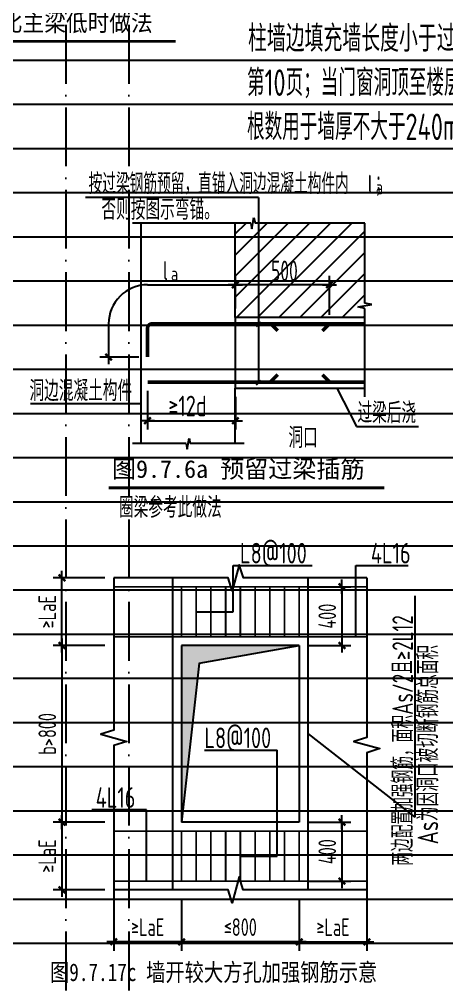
# Model space of a CAD drawing. Extents: x 826826 to 1642106, y -156213 to 399140.
# Drawn here: x 963221 to 970484, y 305238 to 321636 of the extents above; entities that cross this region are included whole.
import ezdxf

# ---------------------------------------------------------------- set-up
doc = ezdxf.new("R2010")
doc.units = 0
doc.header["$LTSCALE"] = 1000
doc.linetypes.add('D1', pattern=[14, 10, -2, 0, -2])
doc.linetypes.add('H3普通虚线', pattern=[4.2, 3, -1.2])
doc.layers.get('0').update_dxf_attribs({"linetype": 'CONTINUOUS'})
doc.layers.get('DEFPOINTS').update_dxf_attribs({"linetype": 'CONTINUOUS'})
doc.layers.add('S-1-TEXT', color=7, linetype='CONTINUOUS', lineweight=18)
for name, color, linetype in [('S-DETL-DIM', 151, 'CONTINUOUS'), ('S-DETL-HATCH', 253, 'CONTINUOUS'), ('S-DETL-LINE1', 2, 'CONTINUOUS'), ('S-DETL-LINE2', 2, 'H3普通虚线'), ('S-DETL-RBAR', 1, 'CONTINUOUS'), ('S-DETL-TEXT', 7, 'CONTINUOUS')]:
    doc.layers.add(name, color=color, linetype=linetype)
doc.styles.add('TS', font='tssdeng.shx', dxfattribs={"width": 0.7, "bigfont": 'tssdchn.shx'})
doc.styles.add('华文行楷', font='tssdeng.shx', dxfattribs={"width": 0.75, "height": 350, "bigfont": 'hztxt.shx'})
doc.styles.add('黑体', font='simhei.ttf')
doc.dimstyles.new('DIM25', dxfattribs={"dimtxt": 300, "dimasz": 0.8, "dimexe": 150, "dimexo": 150, "dimgap": 100, "dimtad": 1, "dimdec": 0, "dimlfac": 0.25, "dimrnd": 1, "dimzin": 0, "dimdsep": 46, "dimtxsty": 'TS', "dimblk": '_DIMX', "dimcen": 0, "dimclrd": 256, "dimclre": 256, "dimclrt": 43, "dimadec": 1, "dimazin": 0, "dimtfac": 1, "dimtdec": 0, "dimtix": 1, "dimtmove": 2, "dimatfit": 3, "dimldrblk": 'ARCHTICK', "dimfxl": 0, "dimtolj": 1, "dimtzin": 1, "dimarcsym": 0})

# ---------------------------------------------------------------- blocks, each defined once
blk = doc.blocks.new('_DIMX')
blk.add_line((-150, 0), (150, 0))
at = {"const_width": 50}
blk.add_lwpolyline([(-70, -70), (70, 70)], dxfattribs=at)
blk = doc.blocks.new('*D2880')
at = {"layer": 'DEFPOINTS', "color": 0}
for p in [(965977, 306848), (967977, 306848), (965977, 305966)]:
    blk.add_point(p, dxfattribs=at)
at = {"layer": 'S-DETL-DIM', "lineweight": -2}
for p, q in [((965977, 306698), (965977, 305816)), ((967977, 306698), (967977, 305816)), ((967977, 305966), (965978, 305966))]:
    blk.add_line(p, q, dxfattribs=at)
at = {"layer": 'S-DETL-DIM', "lineweight": -2, "xscale": 0.8, "yscale": 0.8, "zscale": 0.8, "rotation": 180}
blk.add_blockref('_DIMX', (965977, 305966), dxfattribs=at)
at = {"layer": 'S-DETL-DIM', "lineweight": -2, "xscale": 0.8, "yscale": 0.8, "zscale": 0.8}
blk.add_blockref('_DIMX', (967977, 305966), dxfattribs=at)
at = {"layer": 'S-DETL-DIM', "color": 43, "insert": (966977, 306216), "char_height": 300, "attachment_point": 5, "style": 'TS'}
blk.add_mtext('\\A1;≤800', dxfattribs=at)
blk = doc.blocks.new('_ArchTick')
at = {"color": 0, "linetype": 'ByBlock', "const_width": 0.15}
blk.add_lwpolyline([(-0.5, -0.5), (0.5, 0.5)], dxfattribs=at)
blk = doc.blocks.new('*D2881')
at = {"layer": 'DEFPOINTS', "color": 0}
for p in [(964827, 306848), (965977, 306848), (964827, 305966)]:
    blk.add_point(p, dxfattribs=at)
at = {"layer": 'S-DETL-DIM', "lineweight": -2}
for p, q in [((964827, 306698), (964827, 305816)), ((965977, 306698), (965977, 305816)), ((965977, 305966), (964828, 305966))]:
    blk.add_line(p, q, dxfattribs=at)
at = {"layer": 'S-DETL-DIM', "lineweight": -2, "xscale": 0.8, "yscale": 0.8, "zscale": 0.8, "rotation": 180}
blk.add_blockref('_DIMX', (964827, 305966), dxfattribs=at)
at = {"layer": 'S-DETL-DIM', "lineweight": -2, "xscale": 0.8, "yscale": 0.8, "zscale": 0.8}
blk.add_blockref('_DIMX', (965977, 305966), dxfattribs=at)
at = {"layer": 'S-DETL-DIM', "color": 43, "insert": (965402, 306216), "char_height": 300, "attachment_point": 5, "style": 'TS'}
blk.add_mtext('\\A1;≥LaE', dxfattribs=at)
blk = doc.blocks.new('*D2882')
at = {"layer": 'DEFPOINTS', "color": 0}
for p in [(967977, 306848), (969127, 306848), (969127, 305966)]:
    blk.add_point(p, dxfattribs=at)
at = {"layer": 'S-DETL-DIM', "lineweight": -2}
for p, q in [((967977, 306698), (967977, 305816)), ((969127, 306698), (969127, 305816)), ((967978, 305966), (969127, 305966))]:
    blk.add_line(p, q, dxfattribs=at)
at = {"layer": 'S-DETL-DIM', "lineweight": -2, "xscale": 0.8, "yscale": 0.8, "zscale": 0.8, "rotation": 180}
blk.add_blockref('_DIMX', (967977, 305966), dxfattribs=at)
at = {"layer": 'S-DETL-DIM', "lineweight": -2, "xscale": 0.8, "yscale": 0.8, "zscale": 0.8}
blk.add_blockref('_DIMX', (969127, 305966), dxfattribs=at)
at = {"layer": 'S-DETL-DIM', "color": 43, "insert": (968552, 306216), "char_height": 300, "attachment_point": 5, "style": 'TS'}
blk.add_mtext('\\A1;≥LaE', dxfattribs=at)
blk = doc.blocks.new('*D2883')
at = {"layer": 'DEFPOINTS', "color": 0}
for p in [(964827, 307998), (963946, 306848), (964827, 306848)]:
    blk.add_point(p, dxfattribs=at)
at = {"layer": 'S-DETL-DIM', "lineweight": -2}
for p, q in [((964677, 307998), (963796, 307998)), ((963946, 307997), (963946, 306849)), ((964677, 306848), (963796, 306848))]:
    blk.add_line(p, q, dxfattribs=at)
at = {"layer": 'S-DETL-DIM', "lineweight": -2, "xscale": 0.8, "yscale": 0.8, "zscale": 0.8}
for p, rotation in [((963946, 307998), 90), ((963946, 306848), 270)]:
    blk.add_blockref('_DIMX', p, dxfattribs=dict(at, rotation=rotation))
at = {"layer": 'S-DETL-DIM', "color": 43, "insert": (963696, 307423), "char_height": 300, "attachment_point": 5, "rotation": 90, "style": 'TS'}
blk.add_mtext('\\A1;≥LaE', dxfattribs=at)
blk = doc.blocks.new('*D2884')
at = {"layer": 'DEFPOINTS', "color": 0}
for p in [(963946, 312148), (964827, 312148), (964827, 310998)]:
    blk.add_point(p, dxfattribs=at)
at = {"layer": 'S-DETL-DIM', "lineweight": -2}
for p, q in [((964677, 312148), (963796, 312148)), ((963946, 310999), (963946, 312147)), ((964677, 310998), (963796, 310998))]:
    blk.add_line(p, q, dxfattribs=at)
at = {"layer": 'S-DETL-DIM', "lineweight": -2, "xscale": 0.8, "yscale": 0.8, "zscale": 0.8}
for p, rotation in [((963946, 312148), 90), ((963946, 310998), 270)]:
    blk.add_blockref('_DIMX', p, dxfattribs=dict(at, rotation=rotation))
at = {"layer": 'S-DETL-DIM', "color": 43, "insert": (963696, 311573), "char_height": 300, "attachment_point": 5, "rotation": 90, "style": 'TS'}
blk.add_mtext('\\A1;≥LaE', dxfattribs=at)
blk = doc.blocks.new('*D2885')
at = {"layer": 'DEFPOINTS', "color": 0}
for p in [(964827, 310998), (963946, 307998), (964827, 307998)]:
    blk.add_point(p, dxfattribs=at)
at = {"layer": 'S-DETL-DIM', "lineweight": -2}
for p, q in [((964677, 310998), (963796, 310998)), ((963946, 310997), (963946, 307999)), ((964677, 307998), (963796, 307998))]:
    blk.add_line(p, q, dxfattribs=at)
at = {"layer": 'S-DETL-DIM', "lineweight": -2, "xscale": 0.8, "yscale": 0.8, "zscale": 0.8}
for p, rotation in [((963946, 310998), 90), ((963946, 307998), 270)]:
    blk.add_blockref('_DIMX', p, dxfattribs=dict(at, rotation=rotation))
at = {"layer": 'S-DETL-DIM', "color": 43, "insert": (963696, 309498), "char_height": 300, "attachment_point": 5, "rotation": 90, "style": 'TS'}
blk.add_mtext('\\A1;b>800', dxfattribs=at)
blk = doc.blocks.new('*D2886')
at = {"layer": 'DEFPOINTS', "color": 0}
for p in [(967977, 311998), (967977, 310998), (968704, 310998)]:
    blk.add_point(p, dxfattribs=at)
at = {"layer": 'S-DETL-DIM', "lineweight": -2}
for p, q in [((968127, 311998), (968854, 311998)), ((968704, 311997), (968704, 310999)), ((968127, 310998), (968854, 310998))]:
    blk.add_line(p, q, dxfattribs=at)
at = {"layer": 'S-DETL-DIM', "lineweight": -2, "xscale": 0.8, "yscale": 0.8, "zscale": 0.8}
for p, rotation in [((968704, 311998), 90), ((968704, 310998), 270)]:
    blk.add_blockref('_DIMX', p, dxfattribs=dict(at, rotation=rotation))
at = {"layer": 'S-DETL-DIM', "color": 43, "insert": (968454, 311498), "char_height": 300, "attachment_point": 5, "rotation": 90, "style": 'TS'}
blk.add_mtext('\\A1;400', dxfattribs=at)
blk = doc.blocks.new('*D2887')
at = {"layer": 'DEFPOINTS', "color": 0}
for p in [(967977, 307998), (967977, 306998), (968704, 306998)]:
    blk.add_point(p, dxfattribs=at)
at = {"layer": 'S-DETL-DIM', "lineweight": -2}
for p, q in [((968127, 307998), (968854, 307998)), ((968704, 307997), (968704, 306999)), ((968127, 306998), (968854, 306998))]:
    blk.add_line(p, q, dxfattribs=at)
at = {"layer": 'S-DETL-DIM', "lineweight": -2, "xscale": 0.8, "yscale": 0.8, "zscale": 0.8}
for p, rotation in [((968704, 307998), 90), ((968704, 306998), 270)]:
    blk.add_blockref('_DIMX', p, dxfattribs=dict(at, rotation=rotation))
at = {"layer": 'S-DETL-DIM', "color": 43, "insert": (968454, 307498), "char_height": 300, "attachment_point": 5, "rotation": 90, "style": 'TS'}
blk.add_mtext('\\A1;400', dxfattribs=at)
blk = doc.blocks.new('*D2875')
at = {"layer": 'DEFPOINTS', "color": 0}
for p in [(965400, 315473), (966892, 315373), (966892, 314818)]:
    blk.add_point(p, dxfattribs=at)
at = {"layer": 'S-DETL-DIM', "lineweight": -2}
for p, q in [((965400, 315323), (965400, 314668)), ((966892, 315223), (966892, 314668)), ((965400, 314818), (966891, 314818))]:
    blk.add_line(p, q, dxfattribs=at)
at = {"layer": 'S-DETL-DIM', "lineweight": -2, "xscale": 0.8, "yscale": 0.8, "zscale": 0.8, "rotation": 180}
blk.add_blockref('_DIMX', (965400, 314818), dxfattribs=at)
at = {"layer": 'S-DETL-DIM', "lineweight": -2, "xscale": 0.8, "yscale": 0.8, "zscale": 0.8}
blk.add_blockref('_DIMX', (966892, 314818), dxfattribs=at)
blk = doc.blocks.new('*D2876')
at = {"layer": 'DEFPOINTS', "color": 0}
for p in [(966892, 317127), (966892, 316573), (968492, 316465)]:
    blk.add_point(p, dxfattribs=at)
at = {"layer": 'S-DETL-DIM', "lineweight": -2}
for p, q in [((966892, 316723), (966892, 317277)), ((968492, 316615), (968492, 317277)), ((968491, 317127), (966892, 317127))]:
    blk.add_line(p, q, dxfattribs=at)
at = {"layer": 'S-DETL-DIM', "lineweight": -2, "xscale": 0.8, "yscale": 0.8, "zscale": 0.8, "rotation": 180}
blk.add_blockref('_DIMX', (966892, 317127), dxfattribs=at)
at = {"layer": 'S-DETL-DIM', "lineweight": -2, "xscale": 0.8, "yscale": 0.8, "zscale": 0.8}
blk.add_blockref('_DIMX', (968492, 317127), dxfattribs=at)

msp = doc.modelspace()

# ---------------------------------------------------------------- hatches: boundary and pattern name
at = {"layer": 'S-DETL-HATCH'}
h = msp.add_hatch(dxfattribs=at)
h.set_pattern_fill('ANSI31', color=256, scale=80, style=0)
h.set_pattern_definition([(45, (-237418.92, 468262.48), (-179.60512, 179.60512), [])])
h.paths.add_polyline_path([(967285.67, 318172.88), (967285.67, 316572.88), (969091.67, 316572.88), (969091.67, 316726.5), (968974.71, 316751.91), (969208.63, 316793.86), (969091.67, 316815.78), (969091.67, 318172.88)])
h.paths.add_polyline_path([(966891.67, 316572.88), (967285.67, 316572.88), (967285.67, 318172.88), (967226.26, 318172.88), (967208.59, 318267.2), (967174.75, 318078.57), (967154.26, 318172.88), (966891.67, 318172.88)])
h.paths.add_polyline_path([(967427.18, 317143.58), (968041.03, 317143.58), (968041.03, 317567.62), (967427.18, 317567.62)], flags=24)
msp.add_hatch(color=256, dxfattribs=at).paths.add_polyline_path([(967977.32, 310997.84), (965977.32, 310997.84), (965977.32, 307997.84), (966277.32, 310697.84)])

# ---------------------------------------------------------------- linework, layer by layer
at = {"layer": 'DEFPOINTS', "color": 252, "linetype": 'D1', "ltscale": 0.1}
for p, q in [((964010.73, 350942.46), (964010.73, 296942.46)), ((965082.73, 350942.46), (965082.73, 296942.46))]:
    msp.add_line(p, q, dxfattribs=at)
at = {"layer": 'DEFPOINTS', "color": 252}
for p, q in [((945738.73, 320942.46), (1019298.73, 320942.46)), ((945738.73, 320192.46), (1019298.73, 320192.46)), ((945738.73, 319442.46), (1019298.73, 319442.46)), ((945738.73, 318692.46), (1019298.73, 318692.46)), ((945738.73, 317942.46), (1019298.73, 317942.46)), ((945738.73, 317192.46), (1019298.73, 317192.46)), ((945738.73, 316442.46), (1019298.73, 316442.46)), ((945738.73, 315692.46), (1019298.73, 315692.46)), ((945738.73, 314942.46), (1019298.73, 314942.46)), ((945738.73, 314192.46), (1019298.73, 314192.46)), ((945738.73, 313442.46), (1019298.73, 313442.46)), ((945738.73, 312692.46), (1019298.73, 312692.46)), ((945738.73, 311942.46), (1019298.73, 311942.46)), ((945738.73, 311192.46), (1019298.73, 311192.46)), ((945738.73, 310442.46), (1019298.73, 310442.46)), ((945738.73, 309692.46), (1019298.73, 309692.46)), ((945738.73, 308942.46), (1019298.73, 308942.46)), ((945738.73, 308192.46), (1019298.73, 308192.46)), ((945738.73, 307442.46), (1019298.73, 307442.46)), ((945738.73, 306692.46), (1019298.73, 306692.46)), ((945738.73, 305942.46), (1019298.73, 305942.46))]:
    msp.add_line(p, q, dxfattribs=at)
at = {"layer": 'S-DETL-DIM'}
for p, q in [((967154.26, 318172.88), (965141.67, 318172.88)), ((967154.26, 318172.88), (967174.75, 318078.57)), ((967174.75, 318078.57), (967208.59, 318267.2)), ((967208.59, 318267.2), (967226.26, 318172.88)), ((969091.67, 318172.88), (967226.26, 318172.88)), ((969091.67, 316815.78), (969091.67, 318172.88)), ((966891.67, 316722.88), (966891.67, 317276.53)), ((965400.47, 317126.53), (966890.87, 317126.53)), ((969208.63, 316793.86), (969091.67, 316815.78)), ((968974.71, 316751.91), (969208.63, 316793.86)), ((969091.67, 316726.5), (968974.71, 316751.91)), ((969091.67, 315222.88), (969091.67, 316726.5)), ((964738.55, 316464.16), (964738.55, 315898.68)), ((965249.67, 315897.88), (964588.55, 315897.88)), ((966074.75, 314335.21), (966108.59, 314523.84)), ((966108.59, 314523.84), (966126.26, 314429.52)), ((966054.26, 314429.52), (965141.67, 314429.52)), ((966054.26, 314429.52), (966074.75, 314335.21)), ((967041.67, 314429.52), (966126.26, 314429.52))]:
    msp.add_line(p, q, dxfattribs=at)
for points in [[(969127.32, 312147.84), (967028.32, 312147.84), (966958.32, 312367.84), (966838.32, 311927.84), (966768.32, 312147.84), (964827.32, 312147.84)], [(964827.32, 312147.84), (964827.32, 309561.27), (964607.32, 309491.27), (965047.32, 309371.27), (964827.32, 309301.27), (964827.32, 306697.84)], [(969127.32, 312147.84), (969127.32, 309437.56), (968907.32, 309367.56), (969347.32, 309247.56), (969127.32, 309177.56), (969127.32, 306697.84)], [(969127.32, 306847.84), (967027.64, 306847.84), (966957.64, 307067.84), (966837.64, 306627.84), (966767.64, 306847.84), (964827.32, 306847.84)]]:
    msp.add_lwpolyline(points, dxfattribs=at)
msp.add_arc((965400.47, 316464.96), 661.57, 90, 180.069284, dxfattribs=at)
at = {"layer": 'S-DETL-HATCH', "linetype": 'ByBlock'}
for q in [(967977.32, 310997.84), (965977.32, 307997.84)]:
    msp.add_line((966277.32, 310697.84), q, dxfattribs=at)
at = {"layer": 'S-DETL-LINE1'}
for p, q in [((965291.67, 314429.52), (965291.67, 318172.88)), ((966891.67, 316572.88), (966891.67, 318172.88)), ((969091.67, 316572.88), (966891.67, 316572.88)), ((966891.67, 314429.52), (966891.67, 315372.88)), ((966891.67, 315372.88), (969091.67, 315372.88)), ((967977.32, 310997.84), (965977.32, 310997.84)), ((965977.32, 310997.84), (965977.32, 307997.84)), ((967977.32, 310997.84), (967977.32, 307997.84)), ((967977.32, 307997.84), (965977.32, 307997.84))]:
    msp.add_line(p, q, dxfattribs=at)
at = {"layer": 'S-DETL-LINE2', "linetype": 'H3普通虚线'}
msp.add_line((966891.67, 316572.88), (966891.67, 315372.88), dxfattribs=at)
at = {"layer": 'S-DETL-RBAR', "color": 1, "const_width": 60}
msp.add_lwpolyline([(965399.67, 316384.96, -0.41421289), (965479.67, 316464.96), (969091.67, 316464.96)], format="xyb", dxfattribs=at)
for points in [[(967491.67, 316464.96), (967611.67, 316344.96)], [(968491.67, 316464.96), (968371.67, 316344.96)], [(965399.67, 316384.96), (965399.67, 315897.88)], [(969091.67, 315472.88), (965399.67, 315472.88)], [(967491.67, 315480.81), (967611.67, 315600.81)], [(968491.67, 315480.81), (968371.67, 315600.81)]]:
    msp.add_lwpolyline(points, dxfattribs=at)
at = {"layer": 'S-DETL-RBAR', "const_width": 30}
for points in [[(965827.32, 306847.84), (965827.32, 312147.84), (965827.32, 312147.84)], [(968127.32, 306847.84), (968127.32, 312147.84), (968127.32, 312147.84)], [(969127.32, 311997.84), (964827.32, 311997.84), (964827.32, 311997.84)], [(965977.32, 311997.84), (965977.32, 311147.84)], [(966227.32, 311997.84), (966227.32, 311147.84)], [(966477.32, 311997.84), (966477.32, 311147.84)], [(966727.32, 311997.84), (966727.32, 311147.84)], [(966977.32, 311997.84), (966977.32, 311147.84)], [(967227.32, 311997.84), (967227.32, 311147.84)], [(967477.32, 311997.84), (967477.32, 311147.84)], [(967727.32, 311997.84), (967727.32, 311147.84)], [(967977.32, 311997.84), (967977.32, 311147.84)], [(969127.32, 311147.84), (964827.32, 311147.84), (964827.32, 311147.84)], [(969127.32, 307847.84), (964827.32, 307847.84), (964827.32, 307847.84)], [(965977.32, 307847.84), (965977.32, 306997.84)], [(966227.32, 307847.84), (966227.32, 306997.84)], [(966477.32, 307847.84), (966477.32, 306997.84)], [(966727.32, 307847.84), (966727.32, 306997.84)], [(966977.32, 307847.84), (966977.32, 306997.84)], [(967227.32, 307847.84), (967227.32, 306997.84)], [(967477.32, 307847.84), (967477.32, 306997.84)], [(967727.32, 307847.84), (967727.32, 306997.84)], [(967977.32, 307847.84), (967977.32, 306997.84)], [(969127.32, 306997.84), (964827.32, 306997.84), (964827.32, 306997.84)]]:
    msp.add_lwpolyline(points, dxfattribs=at)
at = {"layer": 'S-DETL-TEXT'}
for p, q in [((967285.67, 318606.81), (964343.72, 318606.81)), ((967285.67, 318606.81), (967285.67, 315463.07)), ((968614.65, 315372.88), (968953.39, 314719.3)), ((963411.18, 315109.07), (965291.67, 315109.07)), ((968953.39, 314719.3), (970002.89, 314719.3))]:
    msp.add_line(p, q, dxfattribs=at)
at = {"layer": 'S-DETL-TEXT', "color": 0}
for p, q in [((966852.32, 312358.78), (968196.88, 312358.78)), ((966852.32, 311572.84), (966852.32, 312358.78)), ((968940.22, 312358.78), (969828.02, 312358.78)), ((968940.22, 311147.84), (968940.22, 312358.78)), ((969944.79, 311844.95), (969944.79, 308086.48)), ((966227.32, 311572.84), (966852.32, 311572.84)), ((968127.32, 309497.84), (969944.79, 308086.48)), ((966365.61, 309222.09), (967602.32, 309222.09)), ((967602.32, 307422.84), (967602.32, 309222.09)), ((965382.72, 308208.78), (964453.32, 308208.78)), ((965382.72, 306997.84), (965382.72, 308208.78)), ((966977.32, 307422.84), (967602.32, 307422.84))]:
    msp.add_line(p, q, dxfattribs=at)
at = {"layer": 'S-DETL-TEXT'}
for points, const_width in [([(960281.59, 321261.55), (965876.55, 321261.55)], 50), ([(967325.67, 316495.14), (967245.67, 316415.14)], 32), ([(967325.67, 315503.07), (967245.67, 315423.07)], 32), ([(964739.97, 313675.98), (969426.42, 313675.98)], 50)]:
    msp.add_lwpolyline(points, dxfattribs=dict(at, const_width=const_width))

# ---------------------------------------------------------------- block references
at = {"layer": 'S-DETL-DIM', "xscale": 0.8000000000465661, "yscale": 0.8000000000465661, "zscale": 0.8000000000465661}
msp.add_blockref('_DIMX', (966891.67, 317126.53), dxfattribs=at)
at = {"layer": 'S-DETL-DIM', "xscale": 0.8000000000465661, "yscale": 0.8000000000465661, "zscale": 0.7999999999883585, "rotation": 270}
msp.add_blockref('_DIMX', (964738.55, 315897.88), dxfattribs=at)

# ---------------------------------------------------------------- texts
at = {"layer": 'S-1-TEXT', "style": 'TS'}
for s, width, p in [('   柱墙边填充墙长度小于过梁支承长度时，应在柱墙内预留过梁纵筋，详见图集12G614-1', 0.75, (966492.8, 321084.89)), ('   第10页；当门窗洞顶至楼层梁底距离过小而无法另设过梁时，过梁可与楼层梁整浇。图10.6中底筋', 0.7, (966516.18, 320334.89)), ('   根数用于墙厚不大于240mm的情况；当墙厚大于240mm但小于370mm时底筋根数为3根。', 0.7, (966516.18, 319584.89))]:
    msp.add_text(s, height=450, dxfattribs=dict(at, width=width)).set_placement(p)
at = {"layer": 'S-DETL-DIM'}
for s, height, style, width, p in [('l', 320, '华文行楷', 0.75, (965660.1, 317206.01)), ('500', 350, 'TS', 0.65, (967497.86, 317187.33)), ('a', 240, 'TS', 0.75, (965798.46, 317195.93)), ('≥12d', 350, 'TS', 0.75, (965753.54, 314892.06))]:
    msp.add_text(s, height=height, dxfattribs=dict(at, style=style, width=width)).set_placement(p)
at = {"layer": 'S-DETL-TEXT'}
for s, height, style, width, p in [('图9.6.10b 次梁比主梁低时做法', 300, '黑体', 0.9, (960334.57, 321432.72)), ('按过梁钢筋预留，直锚入洞边混凝土构件内   ；', 350, 'TS', 0.7, (964397.73, 318668.82)), ('l', 320, '华文行楷', 0.75, (969140.65, 318675.72)), ('a', 240, 'TS', 0.75, (969279.01, 318665.64)), ('否则按图示弯锚。', 350, 'TS', 0.75, (964616.69, 318230.08)), ('洞边混凝土构件', 350, 'TS', 0.75, (963393.04, 315150.37)), ('过梁后浇', 350, 'TS', 0.75, (968967.27, 314776.02)), ('洞口', 350, 'TS', 0.75, (967794.3, 314353.85)), ('圈梁参考此做法', 350, 'TS', 0.75, (964914.84, 313168.41)), ('L8@100', 350, 'TS', 0.75, (966971.69, 312392.84)), ('4L16', 350, 'TS', 0.75, (969195.6, 312392.84)), ('L8@100', 350, 'TS', 0.75, (966366.13, 309256.15)), ('4L16', 350, 'TS', 0.75, (964518.93, 308242.84)), ('图9.7.17c 墙开较大方孔加强钢筋示意', 300, '黑体', 0.8, (963742.15, 305299.89))]:
    msp.add_text(s, height=height, dxfattribs=dict(at, style=style, width=width)).set_placement(p)
at = {"layer": 'S-DETL-TEXT', "style": '黑体'}
msp.add_text('图9.7.6a 预留过梁插筋', height=300, dxfattribs=at).set_placement((964795.07, 313847.15))
at = {"layer": 'S-DETL-TEXT', "style": 'TS'}
for s, width, p in [('两边配置加强钢筋，面积As/2且≥2L12', 0.7, (969910.73, 307260.6)), ('As为因洞口被切断钢筋总面积', 0.75, (970339.84, 307621.28))]:
    msp.add_text(s, height=350, rotation=90, dxfattribs=dict(at, width=width)).set_placement(p)

# ---------------------------------------------------------------- dimensions: what is measured, and where the dimension line sits
at = {"layer": 'S-DETL-DIM'}
for base, p1, p2, text, picture, middle in [((966891.67, 317126.53), (968491.67, 316464.96), (966891.67, 316572.88), ' ', '*D2876', (967691.67, 317126.53)), ((966891.67, 314818.49), (965399.67, 315472.88), (966891.67, 315372.88), ' ', '*D2875', (966145.67, 314818.49)), ((964827.32, 305966.25), (965977.32, 306847.84), (964827.32, 306847.84), '≥LaE', '*D2881', (965402.32, 306216.25)), ((965977.32, 305966.25), (967977.32, 306847.84), (965977.32, 306847.84), '≤800', '*D2880', (966977.32, 306216.25))]:
    dim = msp.add_linear_dim(base=base, p1=p1, p2=p2, text=text, dimstyle='DIM25', dxfattribs=at)
    dim.commit()
    dim.dimension.update_dxf_attribs({"geometry": picture, "text_midpoint": middle})
for base, p1, p2, angle, text, picture, middle in [((963945.73, 312147.84), (964827.32, 310997.84), (964827.32, 312147.84), 270, '≥LaE', '*D2884', (963695.73, 311572.84)), ((968703.82, 310997.84), (967977.32, 311997.84), (967977.32, 310997.84), 90, '400', '*D2886', (968453.82, 311497.84)), ((963945.73, 307997.84), (964827.32, 310997.84), (964827.32, 307997.84), 90, 'b>800', '*D2885', (963695.73, 309497.84)), ((963945.73, 306847.84), (964827.32, 307997.84), (964827.32, 306847.84), 90, '≥LaE', '*D2883', (963695.73, 307422.84)), ((968703.82, 306997.84), (967977.32, 307997.84), (967977.32, 306997.84), 90, '400', '*D2887', (968453.82, 307497.84)), ((969127.32, 305966.25), (967977.32, 306847.84), (969127.32, 306847.84), 180, '≥LaE', '*D2882', (968552.32, 306216.25))]:
    dim = msp.add_linear_dim(base=base, p1=p1, p2=p2, angle=angle, text=text, dimstyle='DIM25', dxfattribs=at)
    dim.commit()
    dim.dimension.update_dxf_attribs({"geometry": picture, "text_midpoint": middle})

doc.saveas('drawing.dxf')
